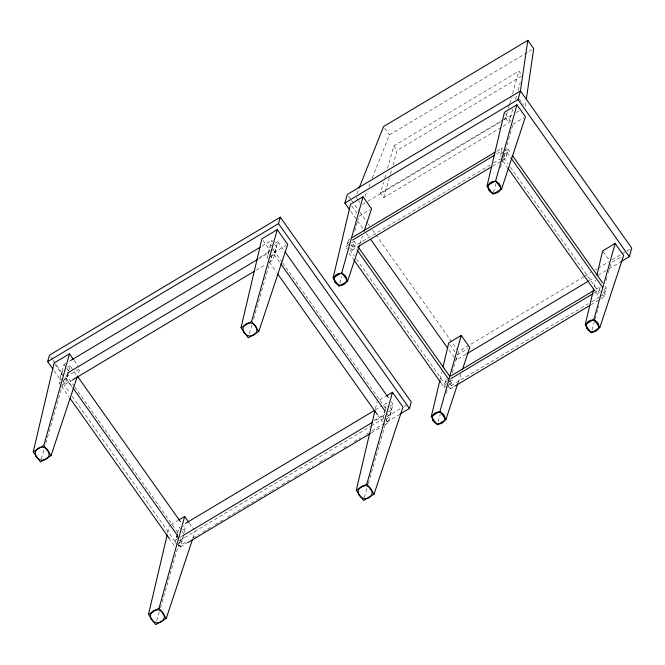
<?xml version="1.0" encoding="UTF-8"?>
<svg xmlns="http://www.w3.org/2000/svg" width="665" height="665" viewBox="0 0 665 665"><rect width="100%" height="100%" fill="white"/><g stroke="black" fill="none" stroke-linecap="round" stroke-linejoin="round"><path stroke-width="0.5" stroke-dasharray="3.33 2.49" d="M525.284 106.217L526.04 101.08M167.663 532.748L169.326 525.683M375.451 408.568L377.113 401.51M440.147 379.208L441.818 372.142M594.061 287.222L595.732 280.165M65.752 363.423L63.965 364.495L60.324 377.363L62.502 380.438M60.972 385.525L59.168 382.982L62.809 370.114M63.981 380.106L66.384 378.668L68.345 371.743M68.628 370.754L70.025 365.8L73.632 370.887M63.05 381.211L65.237 384.295L68.595 372.417M177.231 534.086L175.552 540.03L179.118 537.894M177.513 533.097L179.193 527.162L181.379 530.238M180.39 540.038L178.569 546.472L186.591 541.676M178.411 543.255L181.612 541.335L182.734 537.378M184.139 532.432L185.261 528.467L183.457 525.924M178.827 544.652L180.464 546.962L183.823 535.084M258.303 259.042L268.111 253.182L271.752 240.314L273.938 243.39M270.963 256.407L274.171 254.496L277.812 241.619L284.421 250.938M269.45 262.243L273.024 260.115L276.665 247.247L274.479 244.163M348.285 244.82L347.197 243.282L348.103 240.065L349.89 239.001M350.854 246.025L353.256 244.587L354.171 241.37L357.163 245.601M350.472 247.904L352.109 250.215L353.015 246.998L490.03 165.111M512.732 109.143L508.841 122.909L383.78 197.646L380.505 193.025L383.572 182.21M384.678 178.278L386.074 173.357M387.462 168.445L393.863 145.835L518.916 71.097L522.191 75.719M383.78 197.646L389.349 177.979M390.455 174.047L391.851 169.134M392.965 165.203L397.138 150.456L521.302 76.251M385.018 409.906L383.339 415.849L374.42 421.178M385.301 408.917L386.98 402.982L382.525 405.642M385.55 409.59L382.184 421.469L377.986 415.542M386.199 419.075L389.399 417.163L393.048 404.287L391.244 401.751M384.686 424.91L388.252 422.782L391.893 409.914L389.707 406.83M503.787 119.343L505.566 118.287L507.237 112.385M508.351 108.453L509.457 104.521M509.739 103.541L511.41 97.639M512.524 93.707L518.916 71.097M515.516 99.309L516.905 94.397M518.018 90.465L520.246 82.601M496.664 153.956L501.111 151.296L502.025 148.079L504.203 151.163M504.768 154.047L507.179 152.609L508.085 149.392L511.077 153.615M502.466 160.356L506.023 158.228L506.93 155.012L504.752 151.928M446.498 383.456L445.4 381.918L446.315 378.701L447.404 380.239M441.261 383.314L444.253 387.537L445.159 384.32L446.764 383.364M449.058 384.669L451.469 383.231L452.375 380.014L449.972 381.452M448.675 386.54L450.313 388.85L451.227 385.634L588.234 303.747M593.978 293.124L599.323 289.932L600.229 286.715L595.782 289.375M602.98 292.683L605.383 291.245L606.289 288.028L605.092 286.332M600.67 298.992L604.227 296.864L605.142 293.647L603.504 291.337M41.305 459.025L44.139 449.124M45.843 443.181L64.572 377.803L79.958 368.61L78.013 374.478M156.815 620.703L159.367 611.792M160.506 607.827L179.799 540.47L370.264 426.564M249.375 333.855L251.927 324.944M253.631 319L272.359 253.623L286.041 245.451M339.857 283.248L341.835 276.357M354.802 231.046L358.468 218.245M364.32 497.52L368.011 484.644M368.294 483.646L387.587 416.298M493.496 192.252L496.314 182.401M500.546 167.63L512.665 125.278M438.069 421.884L440.321 414.004M446.24 393.323L450.188 379.532M452.167 372.641L456.963 355.9M591.983 329.898L594.801 320.056M595.084 319.067L598.749 306.266M606.081 280.655L607.212 276.715M608.342 272.775L611.16 262.924L621.999 256.449M359.931 243.939L362.508 236.133M458.135 382.575L461.036 373.788M192.917 538.126L195.194 531.277M356.847 193.781L358.369 189.941M365.027 196.341L366.93 191.537M368.842 186.74L370.746 181.936M372.267 178.095L389.424 134.887L531.942 49.717M69.318 361.295L71.097 360.231M261.944 246.175L271.752 240.314M67.622 367.238L70.025 365.8M272.201 244.978L270.597 245.934L266.956 258.801L268.76 261.345M275.41 243.058L277.812 241.619M259.716 257.372L270.422 250.971M271.312 250.439L276.665 247.247M59.168 382.982L60.773 382.026M380.505 193.025L502.906 119.875M362.483 204.454L366.93 201.794M367.82 201.262L500.246 122.119M503.804 119.999L512.69 114.688M516.248 112.56L519.797 110.44M65.237 384.295L71.479 380.563M256.075 270.239L265.884 264.379M359.034 216.275L369.873 209.799M512.948 124.289L523.787 117.813M496.689 151.271L502.025 148.079M347.197 243.282L348.975 242.218M348.56 244.728L346.955 245.684L346.041 248.901L347.645 247.945M351.76 242.808L354.171 241.37M502.474 152.742L500.87 153.698L499.964 156.915L501.56 155.959M505.683 150.822L508.085 149.392M493.588 162.983L500.703 158.736M501.593 158.203L506.93 155.012M352.109 250.215L356.556 247.555M492.674 166.2L501.576 160.888M583.795 276.756L458.592 351.577L456.165 360.156L465.932 354.32M584.685 276.224L590.902 272.509M595.341 269.857L597.12 268.793M598.01 268.261L608.666 261.894M612.216 259.774L621.093 254.462M621.983 253.93L629.971 249.159M171.03 524.66L177.871 520.579M379.673 399.973L385.658 396.398M457.246 354.911L468.077 348.435M589.365 280.555L594.693 277.372M598.242 275.252L608.01 269.408M608.899 268.884L619.556 262.517M375.393 409.906L381.635 406.174M182.85 529.905L185.261 528.467M389.84 406.207L393.048 404.287M374.054 420.571L384.761 414.179M388.327 412.042L391.893 409.914M180.016 537.362L181.794 536.298M371.153 426.032L383.63 418.576M387.196 416.44L400.571 408.451M404.137 406.323L408.593 403.655M445.4 381.918L447.179 380.854M604.693 288.984L606.289 288.028M444.253 387.537L445.858 386.581M192.833 537.943L199.076 534.219M202.634 532.083L210.664 527.295M215.119 524.627L223.141 519.831M227.596 517.17L245.427 506.514M246.316 505.982L257.904 499.058M258.793 498.526L270.381 491.601M271.278 491.069L278.411 486.805M281.977 484.677L290.888 479.349M294.454 477.212L300.696 473.488M306.931 469.756L313.173 466.032M319.416 462.3L325.651 458.567M331.004 455.375L335.459 452.707M343.481 447.919L347.936 445.251M354.179 441.518L360.413 437.794M366.656 434.062L368.443 432.998M372.001 430.87L398.751 414.885M180.464 546.962L186.707 543.23M371.303 432.907L381.12 427.046M591.792 301.627L598.916 297.371M599.805 296.839L605.142 293.647M450.313 388.85L453.871 386.722M590.886 304.844L599.78 299.524M519.24 98.927L523.363 104.754M505.575 113.873L511.252 121.886M603.213 251.711L609.456 260.522M505.566 118.287L508.841 122.909M507.179 152.609L510.171 156.832M604.186 289.549L605.383 291.245M501.111 151.296L502.2 152.834M502.748 153.607L506.023 158.228M599.323 289.932L600.412 291.478M602.59 294.553L604.227 296.864M503.862 157.929L508.06 163.848M510.454 167.223L599.082 292.342L598.168 295.559L595.774 292.176M502.956 161.146L507.146 167.065M384.711 128.229L389.424 134.887M393.863 145.835L397.138 150.456M356.29 197.497L358.061 199.99M358.651 200.822L359.832 202.484M348.493 196.142L350.879 199.525M351.477 200.373L359.258 211.354M359.856 212.193L367.637 223.174M368.235 224.022L369.432 225.709M372.425 229.932L457.395 349.89M351.66 205.859L356.764 213.066M449.864 344.495L454.968 351.71M350.846 211.487L356.831 219.932M357.429 220.772L363.414 229.226M366.407 233.448L369.399 237.671M448.983 350.023L454.968 358.468M353.256 244.587L356.856 249.666M449.673 380.696L451.469 383.231M348.103 240.065L349.2 241.603M351.378 244.687L353.015 246.998M449.59 383.323L451.227 385.634M349.948 249.915L354.137 255.826M356.531 259.209L445.159 384.32M349.042 253.132L353.231 259.051M273.598 250.173L282.002 262.035M282.6 262.875L385.833 408.601M274.171 254.496L280.173 262.966M386.398 412.923L389.399 417.163M263.041 240.481L270.032 250.339M268.111 253.182L269.2 254.72M269.749 255.493L273.024 260.115M386.066 419.698L388.252 422.782M269.358 262.193L276.557 272.359M74.139 360.388L78.794 366.964M189.367 523.056L194.03 529.631M74.231 371.735L76.633 375.118M63.965 364.495L66.151 367.57M66.691 368.344L68.877 371.419M181.919 531.011L184.105 534.095M65.81 374.345L74.214 386.207M74.812 387.055L178.045 532.781L174.405 545.649L170.198 539.722M66.384 378.668L72.385 387.146M180.415 539.648L181.612 541.335M50.64 356.872L52.435 359.408M53.034 360.247L62.601 373.755M64.995 377.13L72.169 387.263M177.397 535.815L179.193 538.351M54.68 363.838L63.408 376.166M176.89 536.364L178.054 538.01M54.206 370.904L60.781 380.189M63.175 383.564L69.75 392.849M72.144 396.224L177.372 544.785M61.571 386.373L68.769 396.54"/><path stroke-width="1" d="M520.296 91.737L527.827 40.332L383.53 126.566L359.133 188.02M526.339 99.027L533.721 48.653L527.827 40.332M77.364 376.432L51.03 455.675L40.449 462L33.25 451.834L54.089 363.015L69.484 353.822L73.557 359.566M192.268 540.08L166.267 618.342L155.685 624.668L148.478 614.502L167.189 534.768M241.038 327.654L261.877 238.835L277.272 229.641L287.746 244.429L258.818 331.494L248.236 337.82L241.038 327.654L251.619 321.328L277.272 229.641M386.515 395.883L392.5 392.308L402.973 407.096L374.054 494.162L363.472 500.487L356.265 490.321L374.977 410.588M359.607 244.911L347.67 281.029L339.009 286.199L333.123 277.887L350.522 204.255L363.032 196.782L371.544 208.802L364.121 231.245M457.811 383.555L445.874 419.665L437.221 424.844L431.327 416.523L439.906 380.214M443.006 367.105L448.734 342.899L461.236 335.426L469.748 347.438L462.325 369.89M487.038 185.901L504.436 112.277L516.946 104.804L525.458 116.816L501.585 189.043L492.931 194.222L487.038 185.901L495.691 180.73L516.946 104.804M596.929 275.119L602.648 250.913L615.15 243.44L623.662 255.451L599.797 327.679L591.135 332.857L585.242 324.537L593.587 289.242M33.25 451.834L43.832 445.508L69.484 353.822M148.478 614.502L159.06 608.176L184.712 516.489L188.785 522.241M333.123 277.887L341.777 272.708L363.032 196.782M356.265 490.321L366.847 483.995L392.5 392.308M431.327 416.523L439.989 411.352L461.236 335.426M585.242 324.537L593.903 319.366L615.15 243.44M53.009 369.216L47.631 361.619L49.451 355.185L280.322 217.206L411.269 402.059L409.441 408.493L399.64 414.353M47.631 361.619L278.502 223.64L280.322 217.206M349.649 209.791L344.861 203.033L347.296 194.454L520.446 90.972L631.75 248.095L629.323 256.673L620.445 261.985M344.861 203.033L518.018 99.551L520.446 90.972M71.097 360.231L260.156 247.239M67.456 373.098L257.405 259.574M72.369 380.031L254.296 271.303M352.558 237.405L494.901 152.335M352.533 240.09L493.995 155.552M357.446 247.023L491.784 166.732M178.727 520.063L184.712 516.489M466.822 353.788L588.475 281.087M185.435 523.43L374.495 410.438M182.684 535.766L372.641 422.242M450.762 376.041L593.114 290.971M450.745 378.726L593.089 293.656M187.597 542.698L370.413 433.439M454.76 386.19L589.996 305.376M518.018 99.551L629.323 256.673M512.274 155.302L602.698 282.957M510.77 157.68L602.39 287.014M507.744 167.904L595.175 291.328M495.691 180.73L501.585 189.043M593.903 319.366L599.797 327.679M370.596 239.358L447.786 348.335M358.36 247.289L449.382 375.783M357.454 250.506L448.468 379M353.83 259.89L440.654 382.466M341.777 272.708L347.67 281.029M439.989 411.352L445.874 419.665M278.502 223.64L409.441 408.493M285.019 251.786L388.244 397.512M280.771 263.814L384.603 410.38M277.762 274.055L377.388 414.694M251.619 321.328L258.818 331.494M366.847 483.995L374.054 494.162M77.231 375.966L180.456 521.692M72.984 387.994L177.414 535.408M69.975 398.235L169.6 538.874M43.832 445.508L51.03 455.675M159.06 608.176L166.267 618.342M586.829 328.493A6.434 5.952 15.8 0 0 597.893 329.507A6.434 5.952 15.8 0 0 592.906 320.065A6.434 5.952 15.8 0 0 586.829 328.493M488.617 189.858A6.434 5.952 15.8 0 0 499.689 190.872A6.434 5.952 15.8 0 0 494.702 181.429A6.434 5.952 15.8 0 0 488.617 189.858M432.907 420.48A6.434 5.952 15.8 0 0 443.979 421.494A6.434 5.952 15.8 0 0 438.991 412.051A6.434 5.952 15.8 0 0 432.907 420.48M334.703 281.844A6.434 5.952 15.8 0 0 345.775 282.858A6.434 5.952 15.8 0 0 340.788 273.415A6.434 5.952 15.8 0 0 334.703 281.844M358.95 494.851A7.016 6.492 15.8 0 0 371.02 495.965A7.016 6.492 15.8 0 0 365.584 485.658A7.016 6.492 15.8 0 0 358.95 494.851M243.714 332.184A7.016 6.492 15.8 0 0 255.792 333.29A7.016 6.492 15.8 0 0 250.348 322.99A7.016 6.492 15.8 0 0 243.714 332.184M151.163 619.032A7.016 6.492 15.8 0 0 163.233 620.137A7.016 6.492 15.8 0 0 157.796 609.838A7.016 6.492 15.8 0 0 151.163 619.032M35.935 456.365A7.016 6.492 15.8 0 0 48.005 457.47A7.016 6.492 15.8 0 0 42.56 447.171A7.016 6.492 15.8 0 0 35.935 456.365"/></g></svg>
